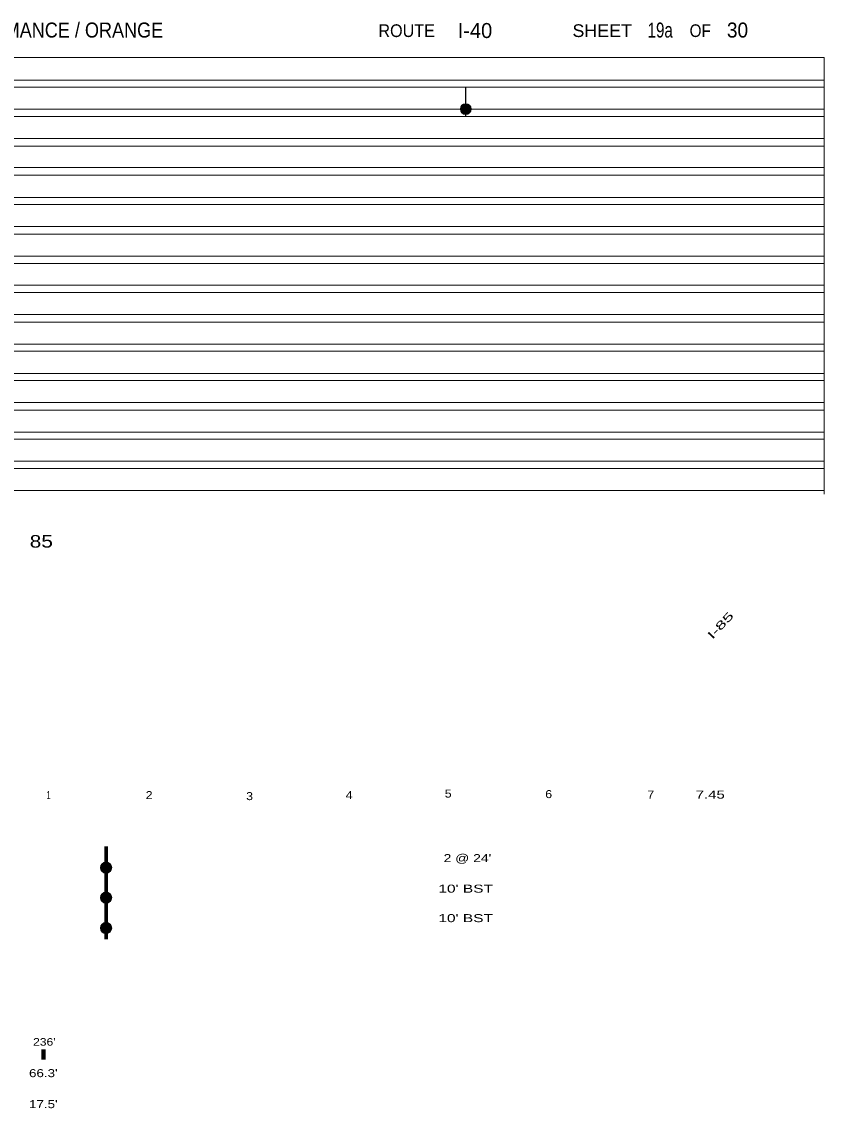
# Model space of a CAD drawing. Extents: x 2147483.85 to 2147488.15, y 2147479.68 to 2147482.95.
# Drawn here: x 2147486.548 to 2147488.153, y 2147480.775 to 2147482.948 of the extents above; entities that cross this region are included whole.
import ezdxf
from ezdxf.enums import TextEntityAlignment as Align

# ---------------------------------------------------------------- set-up
doc = ezdxf.new("R2010")
doc.units = 0
doc.header["$LTSCALE"] = 0.0064
doc.layers.add('1', color=7, linetype='Continuous', lineweight=13)

msp = doc.modelspace()

# ---------------------------------------------------------------- hatches: boundary and pattern name
at = {"layer": '1'}
for points in [[(2147487.446867, 2147482.772957, 1), (2147487.425327, 2147482.772957, 1)], [(2147486.728201, 2147481.255994, 1), (2147486.705807, 2147481.255994, 1)], [(2147486.728201, 2147481.195994, 1), (2147486.705807, 2147481.195994, 1)], [(2147486.728201, 2147481.134994, 1), (2147486.705807, 2147481.134994, 1)]]:
    msp.add_hatch(color=256, dxfattribs=at).paths.add_polyline_path(points)

# ---------------------------------------------------------------- linework, layer by layer
for p, q in [((2147483.852, 2147482.876), (2147488.153, 2147482.876)), ((2147488.153, 2147482.003), (2147488.153, 2147482.876)), ((2147485.69, 2147482.831), (2147488.153, 2147482.831)), ((2147483.852, 2147482.817), (2147488.153, 2147482.817)), ((2147483.954, 2147482.758), (2147488.153, 2147482.758)), ((2147484.15, 2147482.773), (2147488.153, 2147482.773)), ((2147484.15, 2147482.714), (2147488.153, 2147482.714)), ((2147483.954, 2147482.699), (2147488.153, 2147482.699)), ((2147484.15, 2147482.656), (2147488.153, 2147482.656)), ((2147483.954, 2147482.641), (2147488.153, 2147482.641)), ((2147483.954, 2147482.582), (2147488.153, 2147482.582)), ((2147484.15, 2147482.596), (2147488.153, 2147482.596)), ((2147483.954, 2147482.523), (2147488.153, 2147482.523)), ((2147484.15, 2147482.538), (2147488.153, 2147482.538)), ((2147484.15, 2147482.479), (2147488.153, 2147482.479)), ((2147483.954, 2147482.464), (2147488.153, 2147482.464)), ((2147484.15, 2147482.421), (2147488.153, 2147482.421)), ((2147483.954, 2147482.406), (2147488.153, 2147482.406)), ((2147483.954, 2147482.347), (2147488.153, 2147482.347)), ((2147484.15, 2147482.362), (2147488.153, 2147482.362)), ((2147484.15, 2147482.303), (2147488.153, 2147482.303)), ((2147483.954, 2147482.289), (2147488.153, 2147482.289)), ((2147484.15, 2147482.244), (2147488.153, 2147482.244)), ((2147483.954, 2147482.23), (2147488.153, 2147482.23)), ((2147483.954, 2147482.171), (2147488.153, 2147482.171)), ((2147484.15, 2147482.186), (2147488.153, 2147482.186)), ((2147484.15, 2147482.127), (2147488.153, 2147482.127)), ((2147483.954, 2147482.113), (2147488.153, 2147482.113)), ((2147484.15, 2147482.069), (2147488.153, 2147482.069)), ((2147483.954, 2147482.054), (2147488.153, 2147482.054)), ((2147484.15, 2147482.01), (2147488.153, 2147482.01))]:
    msp.add_line(p, q, dxfattribs=at)
at = {"layer": '1', "lineweight": 25}
msp.add_line((2147487.436, 2147482.758), (2147487.436, 2147482.817), dxfattribs=at)
at = {"layer": '1', "lineweight": 70}
msp.add_line((2147486.717, 2147481.113), (2147486.717, 2147481.298), dxfattribs=at)
at = {"layer": '1', "lineweight": 80}
msp.add_line((2147486.592, 2147480.872), (2147486.592, 2147480.892), dxfattribs=at)
at = {"layer": '1'}
for centre, radius in [((2147487.436097, 2147482.772957), 0.01077), ((2147486.717004, 2147481.255994), 0.011197), ((2147486.717004, 2147481.195994), 0.011197), ((2147486.717004, 2147481.134994), 0.011197)]:
    msp.add_circle(centre, radius, dxfattribs=at)

# ---------------------------------------------------------------- texts
at = {"layer": '1', "width": 0.9}
msp.add_text('ALAMANCE / ORANGE', height=0.03, dxfattribs=at).set_placement((2147486.446, 2147482.916))
at = {"layer": '1'}
for s, height, width, p in [('ROUTE', 0.02542, 0.95, (2147487.318, 2147482.917)), ('SHEET', 0.02542, 1.05, (2147487.709, 2147482.917)), ('19a', 0.03, 0.75, (2147487.825, 2147482.916)), ('OF', 0.02542, 0.9, (2147487.905, 2147482.917)), ('30', 0.03, 0.95, (2147487.9795, 2147482.916)), ('85', 0.025, 1.25, (2147486.5875, 2147481.896)), ('1', 0.016, 0.65, (2147486.602, 2147481.393)), ('2', 0.016, 1.15, (2147486.803, 2147481.393)), ('4', 0.016, 1.15, (2147487.203, 2147481.393)), ('5', 0.016, 1.15, (2147487.401, 2147481.396)), ('6', 0.016, 1.15, (2147487.602, 2147481.395)), ('7', 0.016, 1.15, (2147487.806, 2147481.394)), ('7.45', 0.016, 1.4, (2147487.925, 2147481.394)), ('3', 0.016, 1.15, (2147487.004, 2147481.391)), ("2 @ 24'", 0.016, 1.3, (2147487.4395, 2147481.267)), ("10' BST", 0.016, 1.45, (2147487.436, 2147481.206)), ("10' BST", 0.016, 1.45, (2147487.436, 2147481.147)), ("236'", 0.015, 1.2, (2147486.5935, 2147480.9)), ("66.3'", 0.016, 1.25, (2147486.5915, 2147480.837)), ("17.5'", 0.016, 1.25, (2147486.5915, 2147480.775))]:
    msp.add_text(s, height=height, dxfattribs=dict(at, width=width)).set_placement(p, align=Align.CENTER)
msp.add_text('I-40', height=0.03, dxfattribs=at).set_placement((2147487.42, 2147482.915))
at = {"layer": '1', "width": 1.75}
msp.add_text('I-85', height=0.016, rotation=46.79, dxfattribs=at).set_placement((2147487.951324, 2147481.735022), align=Align.CENTER)

doc.saveas('drawing.dxf')
